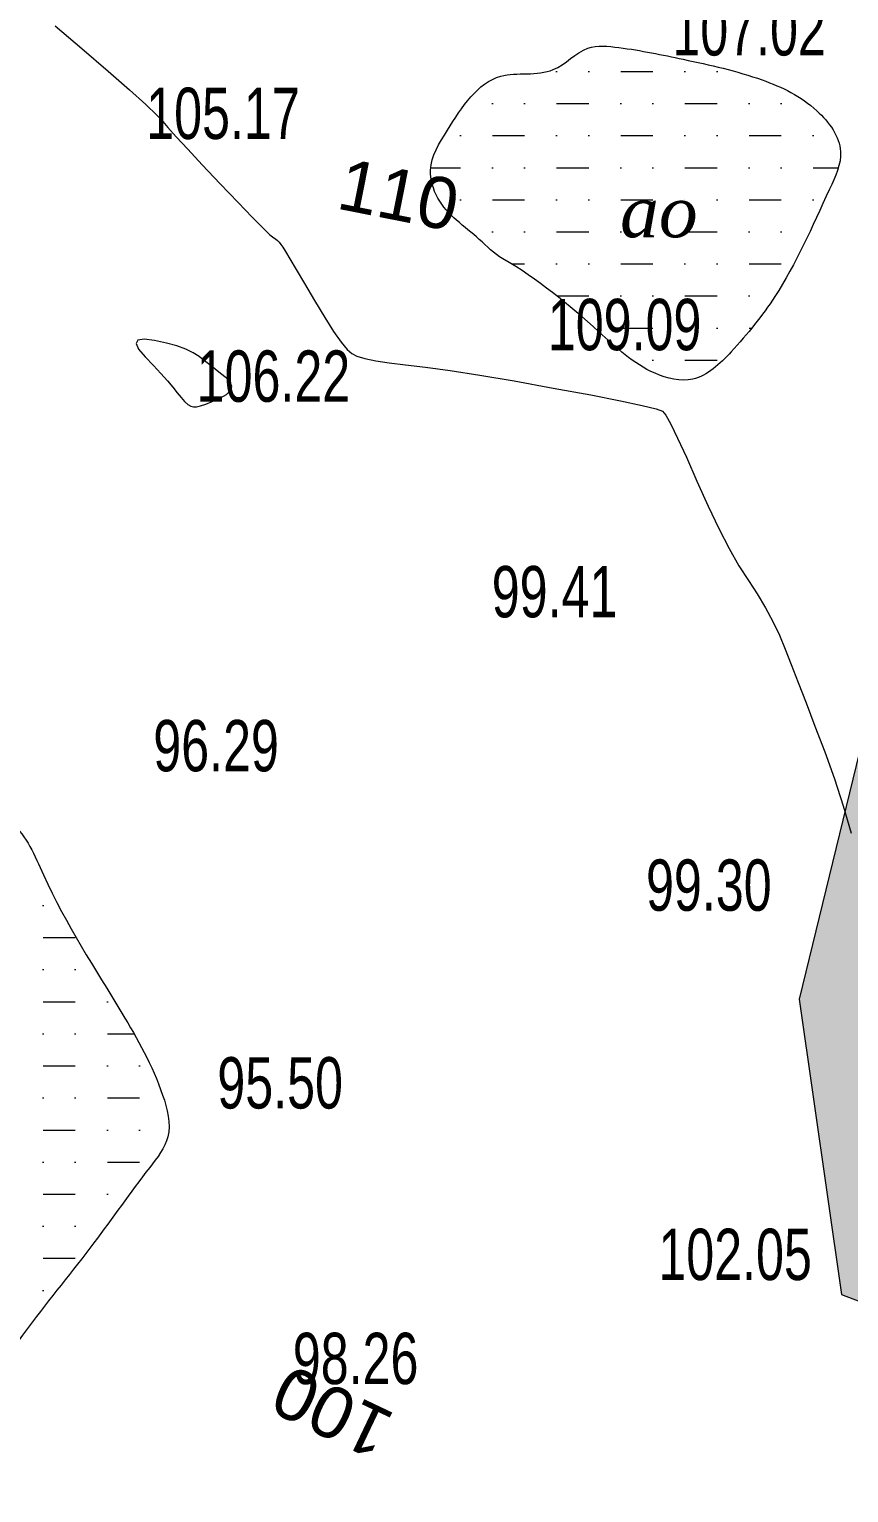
# Model space of a CAD drawing. Header units: metres. Extents: x 431006 to 434411, y 2469261 to 2473208.
# Drawn here: x 431543.9 to 431607.8, y 2472394.2 to 2472508.3 of the extents above; entities that cross this region are included whole.
import ezdxf
from ezdxf.enums import TextEntityAlignment as Align

# ---------------------------------------------------------------- set-up
doc = ezdxf.new("R2010")
doc.units = ezdxf.units.M
doc.header["$MEASUREMENT"] = 0
doc.linetypes.add('ACAD_ISO02W100', pattern=[15, 12, -3])
for name, color, linetype, lineweight in [('CAO DO', 8, 'Continuous', 18), ('ghi chu-ks', 8, 'Continuous', 18), ('mat nuoc-ks', 8, 'DUONG_MEP_NUOC', 18), ('MH_DongMuc', 8, 'Continuous', 18), ('MH_DongMuc_Con', 8, 'Continuous', 18), ('ranh gioi thuc vat-ks', 8, 'RAO_T_VAT', 18), ('thuc vat-ks', 8, 'Continuous', 18)]:
    doc.layers.add(name, color=color, linetype=linetype, lineweight=lineweight)
doc.styles.add('AO', font='')
doc.styles.get("Standard").update_dxf_attribs({"font": 'arial.ttf'})
doc.styles.get('AO').set_extended_font_data('.VnTime', italic=True)
doc.linetypes.add('DUONG_MEP_NUOC', pattern='A,0.2,[130,ltypeshp.shx,S=0.15,R=0,X=0,Y=0.15],0.05,[130,ltypeshp.shx,S=0.15,R=0,X=0,Y=0.15],1', length=1.25)
doc.linetypes.add('RAO_T_VAT', pattern='A,0,[133,ltypeshp.shx,S=0.34,R=0,X=-0.17,Y=0],-2,[133,ltypeshp.shx,S=0.08,R=0,X=0,Y=0],-1.5,[133,ltypeshp.shx,S=0.08,R=0,X=0,Y=0],-1.5,[133,ltypeshp.shx,S=0.08,R=0,X=0,Y=0],-2', length=7)

msp = doc.modelspace()

# ---------------------------------------------------------------- hatches: boundary and pattern name
at = {"layer": 'mat nuoc-ks', "linetype": 'ACAD_ISO02W100'}
h = msp.add_hatch(dxfattribs=at)
h.set_pattern_fill('MUDST', color=9, scale=10, style=0)
edge = h.paths.add_edge_path()
edge.add_spline(control_points=[(431580.81, 2472490.41), (431583.52, 2472488.84), (431587.38, 2472485.67), (431591.67, 2472481.54), (431595.99, 2472480.51), (431599.17, 2472483.62), (431602.94, 2472488.38), (431605.28, 2472493.76), (431607.75, 2472498.98), (431605.12, 2472502.57), (431600.66, 2472504.7), (431595.25, 2472505.88), (431590.83, 2472506.8), (431587.06, 2472507.18), (431584.7, 2472504.35), (431579.67, 2472505.47), (431576.95, 2472501.12), (431574.8, 2472497.76), (431575.85, 2472494.22), (431578.52, 2472492.5), (431580.12, 2472490.81), (431580.81, 2472490.41)], knot_values=[0, 0, 0, 0, 9.402283, 14.85126, 17.822855, 21.495174, 26.98438, 36.377688, 39.434588, 43.094371, 47.991035, 54.357327, 59.449188, 61.867568, 65.045668, 69.172736, 75.071527, 78.446929, 80.706416, 85.262679, 87.634714, 87.634714, 87.634714, 87.634714], degree=3, periodic=0)
edge = h.paths.add_edge_path()
edge.add_spline(control_points=[(431517.57, 2472407.87), (431520.5, 2472405.08), (431524.24, 2472400.41), (431529.42, 2472394.86), (431534.62, 2472394.23), (431538.86, 2472399.7), (431542.84, 2472406.16), (431548.88, 2472413.41), (431552.26, 2472418.33), (431555.23, 2472422.02), (431554.03, 2472426.64), (431550.33, 2472433.14), (431545.98, 2472439.75), (431543.16, 2472446.87), (431537.79, 2472447.99), (431530.75, 2472445.98), (431522.62, 2472442.23), (431512.96, 2472441.99), (431505.97, 2472439.14), (431501.74, 2472434.22), (431501.59, 2472428.48), (431507.26, 2472422.24), (431511.19, 2472414.59), (431515.95, 2472409.42), (431517.57, 2472407.87)], knot_values=[0, 0, 0, 0, 12.144997, 17.980107, 22.50451, 25.374316, 37.647711, 45.952534, 53.282879, 56.053445, 59.341119, 66.450315, 78.859842, 83.558616, 87.822635, 93.687182, 105.548723, 114.187844, 122.383472, 127.40314, 132.867936, 137.760605, 151.962123, 158.683015, 158.683015, 158.683015, 158.683015], degree=3, periodic=0)
edge = h.paths.add_edge_path()
edge.add_spline(control_points=[(431500.77, 2472498.64), (431497.59, 2472497.18), (431493.19, 2472495.9), (431488.3, 2472492.22), (431487.44, 2472488.97), (431487.39, 2472485.58), (431490.02, 2472482.36), (431494.47, 2472479.14), (431498.32, 2472474.87), (431503.36, 2472473.23), (431507.57, 2472476.49), (431512.35, 2472481.55), (431518.86, 2472485.65), (431524.92, 2472487.99), (431525.54, 2472492.34), (431524.44, 2472496.43), (431520.89, 2472499.99), (431518.41, 2472503.93), (431514.21, 2472503.65), (431509.52, 2472503.52), (431505.25, 2472500.62), (431501.91, 2472499.17), (431500.77, 2472498.64)], knot_values=[0, 0, 0, 0, 10.498717, 13.694595, 17.714714, 20.077037, 23.578359, 29.47534, 36.650366, 41.07344, 43.173017, 51.988885, 61.923324, 67.361615, 68.560942, 74.753192, 79.06884, 83.96411, 87.085819, 90.863148, 98.081066, 101.852282, 101.852282, 101.852282, 101.852282], degree=3, periodic=0)
h.paths.add_polyline_path([(431499.1, 2472484.67), (431507.05, 2472484.67), (431507.05, 2472493.51), (431499.1, 2472493.51)], flags=24)
h.paths.add_polyline_path([(431522.94, 2472420.23), (431530.9, 2472420.23), (431530.9, 2472429.07), (431522.94, 2472429.07)], flags=24)
at = {"layer": 'thuc vat-ks'}
h = msp.add_hatch(dxfattribs=at)
h.set_pattern_fill('217B', color=9, scale=20, style=0, pattern_type=2)
h.set_pattern_definition([(0, (14.8, 7.6), (0, 20), [0, -20]), (0, (14.76, 7.848), (0, 20), [0, -20]), (0, (14.648, 8.07), (0, 20), [0, -20]), (0, (14.47, 8.248), (0, 20), [0, -20]), (0, (14.248, 8.36), (0, 20), [0, -20]), (0, (14, 8.4), (0, 20), [0, -20]), (0, (13.752, 8.36), (0, 20), [0, -20]), (0, (13.53, 8.248), (0, 20), [0, -20]), (0, (13.352, 8.07), (0, 20), [0, -20]), (0, (13.24, 7.848), (0, 20), [0, -20]), (0, (13.2, 7.6), (0, 20), [0, -20]), (0, (13.24, 7.352), (0, 20), [0, -20]), (0, (13.352, 7.13), (0, 20), [0, -20]), (0, (13.53, 6.952), (0, 20), [0, -20]), (0, (13.752, 6.84), (0, 20), [0, -20]), (0, (14, 6.8), (0, 20), [0, -20]), (0, (14.248, 6.84), (0, 20), [0, -20]), (0, (14.47, 6.952), (0, 20), [0, -20]), (0, (14.648, 7.13), (0, 20), [0, -20]), (0, (14.76, 7.352), (0, 20), [0, -20]), (0, (6.76, 15.352), (0, 20), [0, -20]), (0, (6.648, 15.13), (0, 20), [0, -20]), (0, (6.47, 14.952), (0, 20), [0, -20]), (0, (6.248, 14.84), (0, 20), [0, -20]), (0, (6, 14.8), (0, 20), [0, -20]), (0, (5.752, 14.84), (0, 20), [0, -20]), (0, (5.53, 14.952), (0, 20), [0, -20]), (0, (5.352, 15.13), (0, 20), [0, -20]), (0, (5.24, 15.352), (0, 20), [0, -20]), (0, (5.2, 15.6), (0, 20), [0, -20]), (0, (5.24, 15.848), (0, 20), [0, -20]), (0, (5.352, 16.07), (0, 20), [0, -20]), (0, (5.53, 16.248), (0, 20), [0, -20]), (0, (5.752, 16.36), (0, 20), [0, -20]), (0, (6, 16.4), (0, 20), [0, -20]), (0, (6.248, 16.36), (0, 20), [0, -20]), (0, (6.47, 16.248), (0, 20), [0, -20]), (0, (6.648, 16.07), (0, 20), [0, -20]), (0, (6.76, 15.848), (0, 20), [0, -20]), (0, (6.8, 15.6), (0, 20), [0, -20]), (0, (14, 4), (0, 20), [1.086, -18.914]), (0, (6, 12), (0, 20), [1.086, -18.914]), (90, (14, 4), (-20, 1e-15), [2.8, -17.2]), (90, (6, 12), (-20, 1e-15), [2.8, -17.2])])
h.paths.add_polyline_path([(431571, 2472692.39), (431560.6, 2472723.62), (431562.78, 2472738.85), (431567.86, 2472747.55), (431565.2, 2472758.66), (431548.75, 2472765.19), (431530.36, 2472760.35), (431513.9, 2472744.4), (431501.56, 2472729.66), (431493.82, 2472716.37), (431484.32, 2472688.01), (431473.44, 2472675.2), (431466.9, 2472673.5), (431429.88, 2472685.1), (431404.95, 2472705.65), (431380.24, 2472746.34), (431358.93, 2472780.68), (431338.12, 2472785.27), (431317.56, 2472774.88), (431301.1, 2472752.89), (431300.6, 2472718.45), (431318.5, 2472688.24), (431317.25, 2472662.37), (431303.31, 2472647.29), (431277.38, 2472633.37), (431250.52, 2472617.76), (431238.96, 2472618.63), (431215.67, 2472627.98), (431192.77, 2472635.41), (431182.46, 2472629.31), (431183.03, 2472616.92), (431196.76, 2472595.62), (431184.16, 2472576.75), (431180.15, 2472559.21), (431202.29, 2472536.77), (431220.81, 2472514.66), (431233.03, 2472510.08), (431253.07, 2472510.47), (431269.1, 2472521.52), (431280.74, 2472524.38), (431292.96, 2472521.9), (431320.23, 2472510.78), (431348.01, 2472510.47), (431368.17, 2472513.22), (431389.85, 2472520.23), (431425.88, 2472527.55), (431469.37, 2472539.15), (431502.39, 2472556.61), (431531.1, 2472552.34), (431547.28, 2472545.63), (431613.52, 2472512.48), (431622.55, 2472491.88), (431609.38, 2472455.17), (431603.89, 2472432.7), (431607.19, 2472409.68), (431625.84, 2472402.56), (431669.74, 2472409.13), (431694.98, 2472434.34), (431719.67, 2472451.88), (431742.71, 2472450.78), (431764.36, 2472440.66), (431787.16, 2472417.89), (431805.02, 2472410.49), (431816.23, 2472412.95), (431822.12, 2472433.07), (431819.46, 2472453.37), (431817, 2472469.62), (431803.51, 2472503.21), (431777.54, 2472532.32), (431757.79, 2472580.29), (431757.03, 2472586.37), (431769.02, 2472627.32), (431778.88, 2472642.5), (431771.68, 2472649.68), (431750.11, 2472650.16), (431738.36, 2472655.19), (431713.41, 2472669.33), (431703.18, 2472714.25), (431691.87, 2472722.32), (431671.67, 2472717.75), (431650.4, 2472702.41), (431635.58, 2472692.46), (431611.62, 2472686.55), (431588.58, 2472685.26)])

# ---------------------------------------------------------------- linework, layer by layer
at = {"layer": 'mat nuoc-ks', "color": 9, "lineweight": 0}
for points, start_tangent, end_tangent in [([(431580.81, 2472490.41), (431588.29, 2472484.72), (431592.67, 2472481.48), (431595.61, 2472481.02), (431598.6, 2472483.15), (431602, 2472487.46), (431606.27, 2472495.83), (431607.13, 2472498.76), (431605.29, 2472501.93), (431601.03, 2472504.34), (431594.87, 2472505.95), (431589.86, 2472506.87), (431587.44, 2472506.81), (431584.74, 2472505.15), (431580.65, 2472504.63), (431576.5, 2472500.43), (431575.18, 2472497.32), (431575.75, 2472495.14), (431578.98, 2472491.92), (431580.81, 2472490.41)], (0.864601, -0.502459), (0.864601, -0.502459)), ([(431517.57, 2472407.87), (431525.73, 2472398.88), (431530.26, 2472395.19), (431534.78, 2472395.06), (431536.81, 2472397.08), (431543.85, 2472407.13), (431548.95, 2472413.7), (431553.3, 2472419.59), (431554.72, 2472421.97), (431554.31, 2472425.23), (431551.14, 2472431.6), (431545.02, 2472442.4), (431542.54, 2472446.38), (431538.44, 2472447.57), (431532.69, 2472446.43), (431521.43, 2472442.69), (431512.89, 2472441.44), (431505.43, 2472438.05), (431502.36, 2472434.08), (431502.28, 2472428.61), (431505.01, 2472424.55), (431513.05, 2472412.85), (431517.57, 2472407.87)], (0.723547, -0.690275), (0.723547, -0.690275))]:
    msp.add_spline(points, degree=3, dxfattribs=dict(at, start_tangent=start_tangent, end_tangent=end_tangent))
at = {"layer": 'MH_DongMuc_Con', "color": 9, "lineweight": 0, "elevation": 106}
for points in [[(431545.93, 2472508.55), (431548, 2472506.79), (431550.06, 2472505.02), (431551.73, 2472503.57), (431552.99, 2472502.43), (431553.86, 2472501.61), (431554.33, 2472501.11), (431554.72, 2472500.64), (431555.36, 2472499.92), (431556.26, 2472498.94), (431557.4, 2472497.72), (431558.8, 2472496.24), (431560.18, 2472494.79), (431561.28, 2472493.65), (431562.12, 2472492.81), (431562.67, 2472492.27), (431562.96, 2472492.04), (431563.1, 2472491.95), (431563.25, 2472491.84), (431563.39, 2472491.69), (431563.52, 2472491.52), (431563.66, 2472491.32), (431563.87, 2472490.98), (431564.22, 2472490.4), (431564.72, 2472489.56), (431565.35, 2472488.48), (431566.14, 2472487.15), (431566.94, 2472485.82), (431567.63, 2472484.74), (431568.21, 2472483.91), (431568.68, 2472483.34), (431569.04, 2472483.01), (431569.45, 2472482.81), (431570.07, 2472482.62), (431570.91, 2472482.45), (431571.96, 2472482.29), (431573.23, 2472482.15), (431574.79, 2472481.97), (431576.72, 2472481.69), (431579.02, 2472481.33), (431581.69, 2472480.88), (431584.73, 2472480.33), (431587.66, 2472479.79), (431589.97, 2472479.34), (431591.67, 2472478.98), (431592.77, 2472478.71), (431593.25, 2472478.54), (431593.51, 2472478.22), (431593.9, 2472477.51), (431594.43, 2472476.42), (431595.11, 2472474.94), (431595.93, 2472473.08), (431596.8, 2472471.13), (431597.63, 2472469.38), (431598.44, 2472467.83), (431599.21, 2472466.48), (431599.95, 2472465.33), (431600.64, 2472464.28), (431601.27, 2472463.21), (431601.85, 2472462.14), (431602.36, 2472461.06), (431602.82, 2472459.98), (431603.29, 2472458.79), (431603.83, 2472457.39), (431604.44, 2472455.79), (431605.13, 2472453.99), (431605.89, 2472451.99), (431606.65, 2472449.88), (431607.34, 2472447.77), (431607.95, 2472445.65)], [(431555.75, 2472479.58), (431556.02, 2472479.28), (431556.28, 2472479.06), (431556.51, 2472478.92), (431556.71, 2472478.86), (431556.95, 2472478.87), (431557.27, 2472478.94), (431557.68, 2472479.08), (431558.18, 2472479.27), (431558.76, 2472479.53), (431559.28, 2472479.82), (431559.59, 2472480.13), (431559.69, 2472480.45), (431559.57, 2472480.78), (431559.25, 2472481.12), (431558.82, 2472481.47), (431558.4, 2472481.81), (431557.98, 2472482.14), (431557.57, 2472482.46), (431557.16, 2472482.78), (431556.69, 2472483.08), (431556.11, 2472483.35), (431555.41, 2472483.61), (431554.6, 2472483.84), (431553.68, 2472484.04), (431552.86, 2472484.15), (431552.38, 2472484.07), (431552.24, 2472483.81), (431552.42, 2472483.37), (431552.95, 2472482.76), (431553.6, 2472482.08), (431554.18, 2472481.46), (431554.68, 2472480.9), (431555.1, 2472480.39), (431555.45, 2472479.95), (431555.75, 2472479.58)]]:
    msp.add_lwpolyline(points, dxfattribs=at)
at = {"layer": 'ranh gioi thuc vat-ks', "color": 9, "lineweight": 0, "ltscale": 3}
msp.add_lwpolyline([(431425.88, 2472527.55), (431469.37, 2472539.15), (431502.39, 2472556.61), (431531.1, 2472552.34), (431547.28, 2472545.63), (431613.52, 2472512.48), (431622.55, 2472491.88), (431609.38, 2472455.17), (431603.89, 2472432.7), (431607.19, 2472409.68), (431625.84, 2472402.56), (431669.74, 2472409.13), (431694.98, 2472434.34), (431719.67, 2472451.88), (431742.71, 2472450.78), (431764.36, 2472440.66)], dxfattribs=at)

# ---------------------------------------------------------------- texts
at = {"layer": 'CAO DO', "color": 9, "lineweight": 0, "width": 0.7}
for s, p in [('107.02', (431594.02, 2472506.25, 107.02)), ('105.17', (431553.03, 2472499.74, 105.17)), ('109.09', (431584.32, 2472483.28, 109.09)), ('106.22', (431556.96, 2472479.26, 106.22)), ('99.41', (431579.95, 2472462.46, 99.41)), ('96.29', (431553.58, 2472450.46, 96.29)), ('99.30', (431591.97, 2472439.59, 99.3)), ('95.50', (431558.57, 2472424.18, 95.5)), ('102.05', (431592.93, 2472410.81, 102.05)), ('98.26', (431564.45, 2472402.7, 98.26))]:
    msp.add_text(s, height=4, dxfattribs=at).set_placement(p)
at = {"layer": 'ghi chu-ks', "color": 9, "insert": (431589.95, 2472496.08), "char_height": 4, "width": 24.3841, "attachment_point": 1, "style": 'AO'}
msp.add_mtext('ao', dxfattribs=at)
at = {"layer": 'MH_DongMuc', "color": 9, "lineweight": 0}
for s, rotation, p in [('110', 348.7643, (431572.7, 2472495.4, 110)), ('100', 154.5668, (431567.51, 2472400.5, 100))]:
    msp.add_text(s, height=4, rotation=rotation, dxfattribs=at).set_placement(p, align=Align.MIDDLE)

doc.saveas('drawing.dxf')
